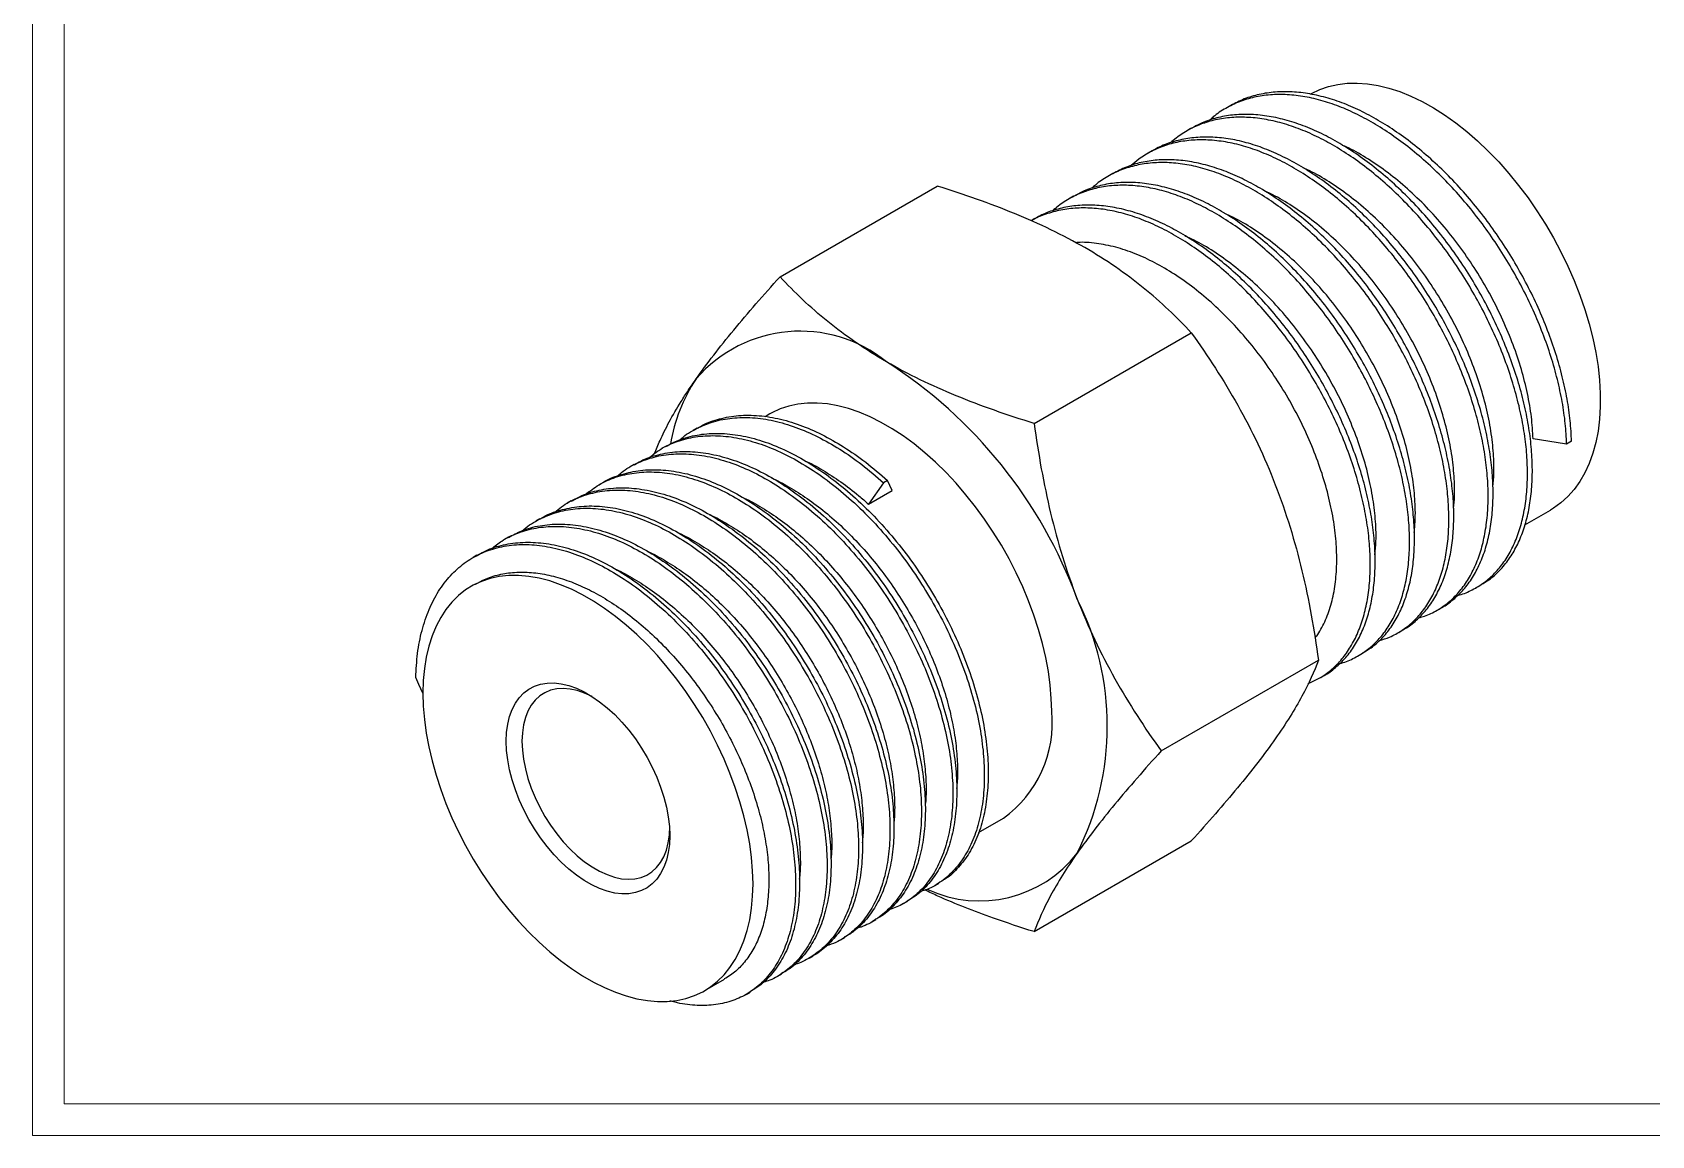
# Model space of a CAD drawing. Header units: millimetres. Extents: x 1412.3 to 1470.6, y 568.4 to 609.1.
# Drawn here: x 1412.3 to 1441.43, y 568.37 to 588.22 of the extents above; entities that cross this region are included whole.
import ezdxf

# ---------------------------------------------------------------- set-up
doc = ezdxf.new("R2010")
doc.units = ezdxf.units.MM
doc.linetypes.add('SLD-Solid', pattern=[0])

msp = doc.modelspace()

# ---------------------------------------------------------------- linework, layer by layer
at = {"linetype": 'Continuous', "lineweight": 25}
for p, q in [((1433.859, 586.905), (1433.771, 586.854)), ((1433.152, 586.497), (1433.064, 586.446)), ((1432.445, 586.089), (1432.357, 586.038)), ((1431.738, 585.68), (1431.649, 585.629)), ((1425.75, 583.823), (1428.578, 585.455)), ((1431.031, 585.272), (1430.942, 585.221)), ((1430.323, 584.864), (1430.267, 584.831)), ((1430.322, 581.183), (1433.15, 582.816)), ((1425.568, 581.355), (1425.48, 581.304)), ((1424.256, 581.098), (1424.185, 581.057)), ((1423.69, 580.771), (1423.619, 580.73)), ((1439.992, 580.864), (1439.904, 580.813)), ((1423.125, 580.444), (1423.054, 580.404)), ((1422.559, 580.118), (1422.488, 580.077)), ((1427.613, 580.115), (1427.341, 579.731)), ((1427.683, 580.156), (1427.613, 580.115)), ((1427.765, 579.976), (1427.683, 580.156)), ((1427.341, 579.731), (1427.765, 579.976)), ((1421.993, 579.791), (1421.922, 579.75)), ((1439.151, 579.359), (1439.614, 579.626)), ((1421.427, 579.465), (1421.357, 579.424)), ((1420.862, 579.138), (1420.791, 579.097)), ((1420.296, 578.812), (1420.225, 578.771)), ((1420.265, 578.294), (1420.194, 578.253)), ((1438.278, 578.23), (1438.367, 578.281)), ((1437.571, 577.822), (1437.659, 577.873)), ((1436.864, 577.413), (1436.952, 577.464)), ((1432.608, 575.291), (1435.437, 576.923)), ((1436.157, 577.005), (1436.245, 577.056)), ((1435.45, 576.597), (1435.538, 576.648)), ((1429.323, 573.824), (1429.768, 574.08)), ((1430.322, 572.038), (1433.15, 573.671)), ((1428.535, 572.869), (1428.605, 572.909)), ((1427.969, 572.542), (1428.04, 572.583)), ((1427.404, 572.216), (1427.474, 572.256)), ((1426.838, 571.889), (1426.909, 571.93)), ((1426.272, 571.562), (1426.343, 571.603)), ((1424.394, 570.978), (1424.748, 571.182)), ((1425.706, 571.236), (1425.777, 571.277)), ((1425.141, 570.909), (1425.211, 570.95))]:
    msp.add_line(p, q, dxfattribs=at)
at = {"linetype": 'SLD-Solid', "lineweight": 15}
for points in [[(1412.297, 609.066), (1470.56, 609.066), (1470.56, 568.368), (1412.297, 568.368)], [(1412.868, 608.495), (1469.989, 608.495), (1469.989, 568.939), (1412.868, 568.939)]]:
    msp.add_lwpolyline(points, close=True, dxfattribs=at)
at = {"linetype": 'Continuous', "lineweight": 25, "flags": 128}
for points in [[(1435.295, 587.109), (1435.312, 587.119), (1435.461, 587.191), (1435.618, 587.246), (1435.784, 587.285), (1435.956, 587.306), (1436.136, 587.31), (1436.321, 587.297), (1436.511, 587.267), (1436.705, 587.22), (1436.902, 587.156), (1437.102, 587.075), (1437.303, 586.978), (1437.505, 586.865), (1437.707, 586.737), (1437.907, 586.594), (1438.106, 586.438), (1438.302, 586.267), (1438.494, 586.084), (1438.682, 585.889), (1438.864, 585.683), (1439.04, 585.467), (1439.209, 585.242), (1439.37, 585.009), (1439.523, 584.768), (1439.667, 584.522), (1439.802, 584.27), (1439.926, 584.014), (1440.039, 583.756), (1440.141, 583.495), (1440.231, 583.235), (1440.309, 582.974), (1440.375, 582.716), (1440.428, 582.46), (1440.468, 582.209), (1440.494, 581.962), (1440.508, 581.722), (1440.508, 581.488), (1440.494, 581.263), (1440.468, 581.047), (1440.428, 580.842), (1440.375, 580.647), (1440.309, 580.464), (1440.231, 580.294), (1440.141, 580.138), (1440.039, 579.995), (1439.926, 579.867), (1439.802, 579.755), (1439.667, 579.658), (1439.614, 579.626)], [(1430.638, 576.003), (1430.631, 576.236), (1430.612, 576.476), (1430.579, 576.721), (1430.533, 576.97), (1430.474, 577.223), (1430.402, 577.478), (1430.319, 577.734), (1430.223, 577.99), (1430.117, 578.245), (1429.999, 578.498), (1429.871, 578.747), (1429.733, 578.991), (1429.586, 579.23), (1429.43, 579.462), (1429.266, 579.686), (1429.095, 579.901), (1428.918, 580.107), (1428.736, 580.302), (1428.548, 580.485), (1428.357, 580.656), (1428.162, 580.814), (1427.965, 580.958), (1427.767, 581.088), (1427.569, 581.203), (1427.371, 581.302), (1427.174, 581.385), (1426.98, 581.451), (1426.788, 581.501), (1426.601, 581.534), (1426.418, 581.55), (1426.241, 581.549), (1426.07, 581.531), (1425.907, 581.496), (1425.751, 581.444), (1425.604, 581.375), (1425.568, 581.355)], [(1439.904, 580.813), (1439.566, 580.865), (1439.3, 580.906)], [(1419.324, 576.33), (1419.331, 576.097), (1419.351, 575.858), (1419.384, 575.612), (1419.43, 575.363), (1419.489, 575.11), (1419.56, 574.855), (1419.644, 574.599), (1419.739, 574.343), (1419.846, 574.088), (1419.963, 573.836), (1420.092, 573.587), (1420.23, 573.342), (1420.377, 573.103), (1420.533, 572.872), (1420.696, 572.647), (1420.867, 572.432), (1421.044, 572.226), (1421.227, 572.031), (1421.414, 571.848), (1421.606, 571.677), (1421.8, 571.519), (1421.997, 571.375), (1422.195, 571.245), (1422.393, 571.131), (1422.591, 571.032), (1422.788, 570.949), (1422.983, 570.882), (1423.174, 570.832), (1423.362, 570.799), (1423.544, 570.783), (1423.721, 570.784), (1423.892, 570.802), (1424.056, 570.838), (1424.212, 570.89), (1424.359, 570.958), (1424.497, 571.044), (1424.625, 571.145), (1424.743, 571.261), (1424.849, 571.393), (1424.945, 571.539), (1425.028, 571.698), (1425.1, 571.871), (1425.158, 572.056), (1425.205, 572.252), (1425.238, 572.459), (1425.257, 572.676), (1425.264, 572.901), (1425.257, 573.134), (1425.238, 573.373), (1425.205, 573.618), (1425.158, 573.868), (1425.1, 574.121), (1425.028, 574.376), (1424.945, 574.632), (1424.849, 574.888), (1424.743, 575.143), (1424.625, 575.395), (1424.497, 575.644), (1424.359, 575.889), (1424.212, 576.128), (1424.056, 576.359), (1423.892, 576.584), (1423.721, 576.799), (1423.544, 577.005), (1423.362, 577.2), (1423.174, 577.383), (1422.983, 577.554), (1422.788, 577.712), (1422.591, 577.856), (1422.393, 577.986), (1422.195, 578.1), (1421.997, 578.199), (1421.8, 578.282), (1421.606, 578.349), (1421.414, 578.399), (1421.227, 578.432), (1421.044, 578.448), (1420.867, 578.447), (1420.696, 578.429), (1420.533, 578.393), (1420.377, 578.341), (1420.23, 578.273), (1420.092, 578.187), (1419.963, 578.086), (1419.846, 577.97), (1419.739, 577.838), (1419.644, 577.692), (1419.56, 577.533), (1419.489, 577.36), (1419.43, 577.175), (1419.384, 576.979), (1419.351, 576.772), (1419.331, 576.555), (1419.324, 576.33)], [(1419.324, 576.33), (1419.252, 576.486), (1419.195, 576.609)], [(1423.765, 573.766), (1423.758, 573.609), (1423.738, 573.46), (1423.705, 573.322), (1423.66, 573.196), (1423.601, 573.083), (1423.531, 572.983), (1423.45, 572.898), (1423.359, 572.829), (1423.257, 572.776), (1423.147, 572.74), (1423.03, 572.72), (1422.905, 572.718), (1422.775, 572.733), (1422.641, 572.765), (1422.503, 572.814), (1422.364, 572.879), (1422.224, 572.959), (1422.085, 573.055), (1421.947, 573.165), (1421.813, 573.288), (1421.683, 573.423), (1421.559, 573.569), (1421.441, 573.725), (1421.331, 573.888), (1421.23, 574.058), (1421.138, 574.233), (1421.057, 574.412), (1420.987, 574.592), (1420.929, 574.773), (1420.883, 574.952), (1420.85, 575.128), (1420.83, 575.299), (1420.823, 575.465), (1420.83, 575.622), (1420.85, 575.771), (1420.883, 575.909), (1420.929, 576.035), (1420.987, 576.148), (1421.057, 576.248), (1421.138, 576.333), (1421.23, 576.402), (1421.331, 576.455), (1421.441, 576.491), (1421.559, 576.511), (1421.683, 576.513), (1421.813, 576.498), (1421.947, 576.466), (1422.085, 576.417), (1422.224, 576.352), (1422.364, 576.272), (1422.503, 576.176), (1422.641, 576.066), (1422.775, 575.943), (1422.905, 575.808), (1423.03, 575.662), (1423.147, 575.506), (1423.257, 575.343), (1423.359, 575.173), (1423.45, 574.998), (1423.531, 574.819), (1423.601, 574.639), (1423.66, 574.458), (1423.705, 574.279), (1423.738, 574.103), (1423.758, 573.932), (1423.765, 573.766)], [(1422.367, 576.27), (1422.234, 576.331), (1422.102, 576.376), (1421.974, 576.403), (1421.85, 576.413), (1421.732, 576.406), (1421.622, 576.381), (1421.52, 576.338), (1421.427, 576.279), (1421.345, 576.204), (1421.273, 576.113), (1421.214, 576.008), (1421.167, 575.889), (1421.133, 575.758), (1421.113, 575.616), (1421.106, 575.465), (1421.113, 575.305), (1421.133, 575.14), (1421.167, 574.97), (1421.214, 574.797), (1421.273, 574.623), (1421.345, 574.45), (1421.427, 574.28), (1421.52, 574.113), (1421.622, 573.953), (1421.732, 573.8), (1421.85, 573.657), (1421.974, 573.524), (1422.102, 573.403), (1422.234, 573.296), (1422.368, 573.203), (1422.503, 573.125), (1422.637, 573.064), (1422.769, 573.019), (1422.897, 572.991), (1423.021, 572.981), (1423.139, 572.988), (1423.249, 573.013), (1423.351, 573.056), (1423.444, 573.115), (1423.527, 573.19), (1423.598, 573.281), (1423.657, 573.387), (1423.704, 573.505), (1423.738, 573.636), (1423.758, 573.778), (1423.763, 573.851)]]:
    msp.add_lwpolyline(points, dxfattribs=at)
at = {"linetype": 'Continuous', "lineweight": 25}
for centre, radius, start, end in [((1426.111, 580.375), 2.469, 50.8996, 139.3194), ((1423.044, 575.062), 8.581, 20.1963, 57.3928), ((1426.684, 580.343), 2.945, 146.1413, 170.8166), ((1426.525, 575.738), 5.113, 333.4364, 26.5636), ((1428.543, 575.793), 2.105, 305.574, 5.7382), ((1429.344, 574.808), 2.217, 245.0892, 322.2753)]:
    msp.add_arc(centre, radius, start, end, dxfattribs=at)
for points, knots in [([(1439.904, 580.813), (1439.898, 580.935), (1439.885, 581.181), (1439.828, 581.571), (1439.742, 581.974), (1439.625, 582.387), (1439.479, 582.804), (1439.306, 583.219), (1439.108, 583.626), (1438.89, 584.022), (1438.65, 584.406), (1438.389, 584.778), (1438.107, 585.135), (1437.807, 585.473), (1437.493, 585.786), (1437.169, 586.071), (1436.84, 586.324), (1436.509, 586.543), (1436.179, 586.728), (1435.849, 586.878), (1435.519, 586.992), (1435.193, 587.069), (1434.876, 587.106), (1434.57, 587.103), (1434.282, 587.06), (1434.013, 586.978), (1433.768, 586.858), (1433.59, 586.745), (1433.503, 586.66), (1433.481, 586.64)], [0, 0, 0, 0, 0.037372, 0.075275, 0.11355, 0.152028, 0.190536, 0.228897, 0.266942, 0.304508, 0.341745, 0.379488, 0.417657, 0.456087, 0.494604, 0.533034, 0.571203, 0.608946, 0.646183, 0.683749, 0.721794, 0.760156, 0.798664, 0.837142, 0.875417, 0.913319, 0.95069, 0.988063, 1, 1, 1, 1]), ([(1439.992, 580.864), (1439.986, 580.986), (1439.974, 581.232), (1439.916, 581.622), (1439.83, 582.025), (1439.713, 582.438), (1439.567, 582.855), (1439.394, 583.27), (1439.197, 583.677), (1438.978, 584.073), (1438.738, 584.457), (1438.477, 584.829), (1438.195, 585.186), (1437.895, 585.524), (1437.581, 585.837), (1437.257, 586.122), (1436.928, 586.375), (1436.598, 586.594), (1436.268, 586.779), (1435.938, 586.929), (1435.608, 587.044), (1435.282, 587.12), (1434.964, 587.157), (1434.659, 587.154), (1434.371, 587.11), (1434.101, 587.031), (1433.939, 586.947), (1433.859, 586.905)], [0, 0, 0, 0, 0.0393132, 0.0791852, 0.1194486, 0.159926, 0.2004341, 0.2407889, 0.2808103, 0.3203274, 0.3594989, 0.3992027, 0.439355, 0.4797813, 0.5202997, 0.5607259, 0.6008779, 0.6405812, 0.6797525, 0.7192701, 0.7592919, 0.7996469, 0.8401551, 0.8806324, 0.9208955, 0.960767, 1, 1, 1, 1]), ([(1437.94, 578.089), (1437.951, 578.092), (1438.046, 578.112), (1438.208, 578.187), (1438.422, 578.315), (1438.613, 578.483), (1438.781, 578.687), (1438.923, 578.926), (1439.038, 579.197), (1439.123, 579.497), (1439.177, 579.82), (1439.202, 580.164), (1439.197, 580.525), (1439.162, 580.902), (1439.096, 581.297), (1438.999, 581.704), (1438.872, 582.119), (1438.717, 582.536), (1438.535, 582.949), (1438.33, 583.352), (1438.104, 583.744), (1437.858, 584.124), (1437.589, 584.491), (1437.301, 584.843), (1436.995, 585.173), (1436.678, 585.477), (1436.351, 585.752), (1436.022, 585.994), (1435.691, 586.201), (1435.362, 586.374), (1435.031, 586.512), (1434.702, 586.614), (1434.378, 586.678), (1434.064, 586.701), (1433.764, 586.685), (1433.482, 586.628), (1433.222, 586.534), (1432.983, 586.406), (1432.843, 586.292), (1432.773, 586.236)], [0, 0, 0, 0, 0.003634, 0.031023, 0.058174, 0.085694, 0.113524, 0.141544, 0.169628, 0.197648, 0.225477, 0.252995, 0.280145, 0.307536, 0.335276, 0.363247, 0.391323, 0.419379, 0.447285, 0.47492, 0.502167, 0.529417, 0.557053, 0.584961, 0.613016, 0.641093, 0.669063, 0.696801, 0.72419, 0.751341, 0.778861, 0.806691, 0.834712, 0.862795, 0.890815, 0.918644, 0.946162, 0.973312, 1, 1, 1, 1]), ([(1438.364, 578.285), (1438.412, 578.312), (1438.533, 578.382), (1438.701, 578.535), (1438.87, 578.737), (1439.012, 578.977), (1439.126, 579.248), (1439.211, 579.548), (1439.266, 579.871), (1439.29, 580.215), (1439.285, 580.576), (1439.25, 580.953), (1439.184, 581.348), (1439.087, 581.755), (1438.961, 582.17), (1438.805, 582.587), (1438.623, 583), (1438.419, 583.403), (1438.193, 583.795), (1437.946, 584.175), (1437.678, 584.542), (1437.389, 584.894), (1437.084, 585.224), (1436.766, 585.528), (1436.44, 585.803), (1436.11, 586.045), (1435.78, 586.252), (1435.45, 586.425), (1435.12, 586.563), (1434.791, 586.665), (1434.467, 586.729), (1434.153, 586.752), (1433.853, 586.736), (1433.571, 586.678), (1433.337, 586.598), (1433.206, 586.523), (1433.154, 586.493)], [0, 0, 0, 0, 0.01967, 0.049448, 0.079562, 0.109882, 0.14027, 0.170589, 0.200702, 0.230479, 0.259857, 0.289495, 0.319512, 0.349778, 0.380159, 0.410516, 0.440712, 0.470615, 0.500098, 0.529584, 0.559489, 0.589686, 0.620044, 0.650425, 0.68069, 0.710705, 0.740341, 0.76972, 0.799498, 0.829613, 0.859932, 0.890321, 0.92064, 0.950752, 0.980528, 1, 1, 1, 1]), ([(1437.243, 577.687), (1437.278, 577.696), (1437.395, 577.726), (1437.575, 577.818), (1437.781, 577.959), (1437.965, 578.139), (1438.125, 578.355), (1438.258, 578.605), (1438.363, 578.886), (1438.437, 579.195), (1438.482, 579.525), (1438.496, 579.875), (1438.481, 580.241), (1438.436, 580.625), (1438.36, 581.024), (1438.253, 581.435), (1438.116, 581.851), (1437.951, 582.267), (1437.762, 582.677), (1437.55, 583.077), (1437.317, 583.465), (1437.063, 583.841), (1436.787, 584.203), (1436.493, 584.548), (1436.183, 584.87), (1435.862, 585.165), (1435.534, 585.429), (1435.204, 585.659), (1434.874, 585.855), (1434.544, 586.016), (1434.213, 586.143), (1433.886, 586.232), (1433.565, 586.282), (1433.255, 586.292), (1432.96, 586.262), (1432.685, 586.193), (1432.432, 586.085), (1432.225, 585.964), (1432.112, 585.863), (1432.068, 585.824)], [0, 0, 0, 0, 0.011615, 0.038895, 0.066178, 0.093849, 0.12179, 0.14988, 0.177991, 0.205994, 0.233766, 0.261187, 0.288371, 0.315925, 0.343789, 0.371844, 0.399962, 0.428015, 0.455877, 0.483428, 0.51061, 0.538035, 0.56581, 0.593815, 0.621926, 0.650014, 0.677954, 0.705622, 0.732901, 0.760184, 0.787855, 0.815797, 0.843887, 0.871997, 0.900001, 0.927772, 0.955193, 0.982377, 1, 1, 1, 1]), ([(1437.66, 577.873), (1437.66, 577.873), (1437.735, 577.908), (1437.868, 578.013), (1438.054, 578.189), (1438.213, 578.406), (1438.346, 578.656), (1438.451, 578.937), (1438.526, 579.246), (1438.57, 579.576), (1438.585, 579.926), (1438.57, 580.292), (1438.524, 580.676), (1438.448, 581.075), (1438.341, 581.486), (1438.204, 581.902), (1438.04, 582.318), (1437.85, 582.728), (1437.638, 583.128), (1437.405, 583.516), (1437.151, 583.892), (1436.876, 584.254), (1436.581, 584.599), (1436.271, 584.921), (1435.95, 585.216), (1435.622, 585.48), (1435.292, 585.71), (1434.962, 585.906), (1434.632, 586.067), (1434.302, 586.194), (1433.974, 586.283), (1433.653, 586.333), (1433.343, 586.343), (1433.049, 586.313), (1432.774, 586.242), (1432.574, 586.165), (1432.472, 586.1), (1432.447, 586.085)], [0, 0, 0, 0, 0.000126, 0.029613, 0.059519, 0.089717, 0.120075, 0.150456, 0.180721, 0.210736, 0.240371, 0.269751, 0.29953, 0.329645, 0.359966, 0.390354, 0.420673, 0.450786, 0.480561, 0.509939, 0.539579, 0.569597, 0.599864, 0.630245, 0.660602, 0.690799, 0.7207, 0.750183, 0.77967, 0.809576, 0.839774, 0.870133, 0.900514, 0.930779, 0.960793, 0.990428, 1, 1, 1, 1]), ([(1436.95, 577.468), (1436.975, 577.481), (1437.074, 577.533), (1437.226, 577.66), (1437.403, 577.85), (1437.554, 578.078), (1437.678, 578.339), (1437.772, 578.63), (1437.837, 578.946), (1437.871, 579.283), (1437.876, 579.639), (1437.851, 580.011), (1437.795, 580.4), (1437.708, 580.804), (1437.591, 581.217), (1437.445, 581.633), (1437.272, 582.048), (1437.074, 582.456), (1436.855, 582.851), (1436.615, 583.235), (1436.354, 583.607), (1436.072, 583.964), (1435.772, 584.301), (1435.457, 584.615), (1435.133, 584.9), (1434.804, 585.152), (1434.474, 585.371), (1434.144, 585.555), (1433.814, 585.705), (1433.484, 585.82), (1433.158, 585.896), (1432.84, 585.933), (1432.535, 585.929), (1432.247, 585.885), (1431.979, 585.806), (1431.817, 585.722), (1431.738, 585.68)], [0, 0, 0, 0, 0.009981, 0.039621, 0.069638, 0.099904, 0.130284, 0.16064, 0.190835, 0.220735, 0.250215, 0.279703, 0.309608, 0.339806, 0.370163, 0.400543, 0.430806, 0.460819, 0.490452, 0.519831, 0.54961, 0.579725, 0.610045, 0.640432, 0.670749, 0.70086, 0.730634, 0.76001, 0.78965, 0.819667, 0.849934, 0.880314, 0.91067, 0.940864, 0.970764, 1, 1, 1, 1]), ([(1439.3, 580.906), (1439.292, 581.037), (1439.277, 581.3), (1439.204, 581.72), (1439.095, 582.155), (1438.947, 582.598), (1438.763, 583.04), (1438.549, 583.473), (1438.307, 583.891), (1438.038, 584.294), (1437.743, 584.679), (1437.423, 585.041), (1437.085, 585.371), (1436.737, 585.665), (1436.383, 585.914), (1436.094, 586.09), (1435.925, 586.165), (1435.872, 586.188)], [0, 0, 0, 0, 0.06817, 0.137432, 0.207362, 0.277508, 0.347413, 0.416625, 0.484726, 0.552968, 0.622279, 0.692233, 0.762378, 0.832255, 0.901416, 0.969457, 1, 1, 1, 1]), ([(1436.53, 577.275), (1436.594, 577.295), (1436.737, 577.339), (1436.94, 577.453), (1437.138, 577.607), (1437.314, 577.799), (1437.465, 578.027), (1437.589, 578.288), (1437.684, 578.579), (1437.749, 578.895), (1437.783, 579.232), (1437.787, 579.588), (1437.762, 579.96), (1437.707, 580.349), (1437.62, 580.753), (1437.503, 581.166), (1437.357, 581.582), (1437.183, 581.997), (1436.986, 582.405), (1436.767, 582.8), (1436.527, 583.184), (1436.266, 583.556), (1435.983, 583.913), (1435.683, 584.25), (1435.369, 584.564), (1435.045, 584.849), (1434.716, 585.101), (1434.386, 585.32), (1434.056, 585.504), (1433.726, 585.654), (1433.396, 585.769), (1433.07, 585.845), (1432.752, 585.882), (1432.447, 585.878), (1432.159, 585.834), (1431.89, 585.753), (1431.645, 585.633), (1431.468, 585.52), (1431.381, 585.435), (1431.36, 585.415)], [0, 0, 0, 0, 0.021509, 0.048669, 0.076073, 0.103825, 0.131808, 0.159896, 0.187962, 0.215878, 0.243523, 0.270779, 0.298041, 0.32569, 0.35361, 0.381677, 0.409764, 0.437744, 0.465493, 0.49289, 0.520052, 0.547585, 0.575428, 0.60346, 0.631555, 0.659585, 0.687424, 0.714951, 0.742111, 0.769515, 0.797267, 0.82525, 0.853338, 0.881404, 0.90932, 0.936964, 0.96422, 0.991483, 1, 1, 1, 1]), ([(1438.575, 580.042), (1438.583, 580.123), (1438.597, 580.269), (1438.594, 580.554), (1438.568, 580.893), (1438.498, 581.312), (1438.388, 581.747), (1438.24, 582.19), (1438.056, 582.632), (1437.842, 583.064), (1437.6, 583.483), (1437.331, 583.886), (1437.036, 584.271), (1436.716, 584.633), (1436.378, 584.963), (1436.029, 585.257), (1435.676, 585.506), (1435.386, 585.682), (1435.215, 585.758), (1435.161, 585.782)], [0, 0, 0, 0, 0.043056, 0.077702, 0.140528, 0.204361, 0.268809, 0.333457, 0.397881, 0.461668, 0.524431, 0.587322, 0.6512, 0.71567, 0.780317, 0.844716, 0.908455, 0.971163, 1, 1, 1, 1]), ([(1431.232, 584.348), (1430.845, 584.571), (1430.417, 584.777), (1429.525, 585.144), (1429.058, 585.306), (1428.578, 585.455)], [0, 0, 0, 0, 0.5, 0.5, 1, 1, 1, 1]), ([(1435.819, 576.865), (1435.831, 576.867), (1435.926, 576.888), (1436.088, 576.963), (1436.302, 577.091), (1436.493, 577.26), (1436.661, 577.464), (1436.803, 577.703), (1436.917, 577.974), (1437.002, 578.274), (1437.056, 578.598), (1437.08, 578.941), (1437.075, 579.303), (1437.04, 579.68), (1436.974, 580.075), (1436.877, 580.482), (1436.75, 580.897), (1436.594, 581.314), (1436.412, 581.727), (1436.207, 582.13), (1435.981, 582.522), (1435.734, 582.902), (1435.466, 583.269), (1435.177, 583.62), (1434.872, 583.95), (1434.554, 584.255), (1434.228, 584.529), (1433.898, 584.77), (1433.568, 584.977), (1433.238, 585.15), (1432.908, 585.289), (1432.579, 585.39), (1432.255, 585.454), (1431.941, 585.477), (1431.641, 585.46), (1431.359, 585.403), (1431.099, 585.308), (1430.861, 585.181), (1430.721, 585.068), (1430.653, 585.012)], [0, 0, 0, 0, 0.003802, 0.031191, 0.058346, 0.085871, 0.113707, 0.141731, 0.169818, 0.19784, 0.225671, 0.253189, 0.280341, 0.307738, 0.335483, 0.363459, 0.391539, 0.419597, 0.447505, 0.475141, 0.502388, 0.529644, 0.557286, 0.585198, 0.613258, 0.641337, 0.669309, 0.697049, 0.724438, 0.751592, 0.779118, 0.806954, 0.834978, 0.863065, 0.891087, 0.918918, 0.946436, 0.973588, 1, 1, 1, 1]), ([(1436.243, 577.06), (1436.291, 577.088), (1436.412, 577.158), (1436.581, 577.311), (1436.749, 577.514), (1436.891, 577.754), (1437.006, 578.025), (1437.09, 578.325), (1437.145, 578.649), (1437.169, 578.992), (1437.164, 579.354), (1437.128, 579.731), (1437.062, 580.126), (1436.965, 580.533), (1436.838, 580.948), (1436.683, 581.365), (1436.501, 581.778), (1436.296, 582.182), (1436.07, 582.573), (1435.823, 582.953), (1435.554, 583.32), (1435.266, 583.671), (1434.96, 584.001), (1434.642, 584.306), (1434.316, 584.58), (1433.986, 584.822), (1433.656, 585.029), (1433.326, 585.201), (1432.996, 585.34), (1432.667, 585.441), (1432.343, 585.505), (1432.029, 585.528), (1431.729, 585.511), (1431.448, 585.453), (1431.214, 585.373), (1431.084, 585.298), (1431.033, 585.268)], [0, 0, 0, 0, 0.019906, 0.049685, 0.0798, 0.110118, 0.140504, 0.17082, 0.20093, 0.230701, 0.260076, 0.289716, 0.319732, 0.349998, 0.380377, 0.410732, 0.440925, 0.470823, 0.500301, 0.529788, 0.559693, 0.58989, 0.620247, 0.650625, 0.680887, 0.710897, 0.740529, 0.769906, 0.799686, 0.8298, 0.860119, 0.890505, 0.920821, 0.95093, 0.980701, 1, 1, 1, 1]), ([(1437.87, 579.657), (1437.877, 579.731), (1437.89, 579.869), (1437.887, 580.146), (1437.861, 580.484), (1437.791, 580.904), (1437.681, 581.339), (1437.533, 581.782), (1437.349, 582.224), (1437.135, 582.656), (1436.893, 583.075), (1436.624, 583.478), (1436.328, 583.863), (1436.009, 584.224), (1435.671, 584.555), (1435.322, 584.849), (1434.969, 585.097), (1434.687, 585.269), (1434.525, 585.342), (1434.479, 585.362)], [0, 0, 0, 0, 0.03927, 0.074217, 0.137587, 0.201972, 0.266978, 0.332186, 0.397168, 0.461507, 0.524813, 0.58825, 0.65268, 0.717709, 0.782915, 0.847872, 0.912163, 0.975414, 1, 1, 1, 1]), ([(1435.255, 576.505), (1435.322, 576.534), (1435.465, 576.596), (1435.661, 576.736), (1435.845, 576.915), (1436.004, 577.132), (1436.137, 577.382), (1436.242, 577.664), (1436.316, 577.972), (1436.361, 578.303), (1436.375, 578.653), (1436.36, 579.019), (1436.314, 579.403), (1436.238, 579.802), (1436.13, 580.213), (1435.994, 580.629), (1435.829, 581.045), (1435.639, 581.455), (1435.427, 581.855), (1435.194, 582.243), (1434.94, 582.619), (1434.664, 582.981), (1434.369, 583.325), (1434.059, 583.647), (1433.738, 583.942), (1433.41, 584.206), (1433.08, 584.436), (1432.75, 584.631), (1432.42, 584.792), (1432.09, 584.919), (1431.762, 585.008), (1431.441, 585.058), (1431.131, 585.067), (1430.837, 585.037), (1430.563, 584.965), (1430.375, 584.895), (1430.284, 584.838), (1430.271, 584.83)], [0, 0, 0, 0, 0.025335, 0.05421, 0.083494, 0.113065, 0.14279, 0.172537, 0.20217, 0.231557, 0.260571, 0.289339, 0.3185, 0.34799, 0.377678, 0.407433, 0.437119, 0.466602, 0.495754, 0.524518, 0.553543, 0.582937, 0.612574, 0.642322, 0.672046, 0.701611, 0.730886, 0.759751, 0.788627, 0.817911, 0.847481, 0.877207, 0.906954, 0.936587, 0.965973, 0.994988, 1, 1, 1, 1]), ([(1435.538, 576.648), (1435.539, 576.648), (1435.615, 576.684), (1435.748, 576.79), (1435.934, 576.966), (1436.093, 577.183), (1436.226, 577.433), (1436.33, 577.715), (1436.405, 578.023), (1436.449, 578.354), (1436.463, 578.704), (1436.448, 579.07), (1436.402, 579.454), (1436.326, 579.853), (1436.219, 580.264), (1436.082, 580.68), (1435.917, 581.096), (1435.727, 581.506), (1435.515, 581.906), (1435.282, 582.294), (1435.028, 582.67), (1434.752, 583.032), (1434.458, 583.377), (1434.148, 583.698), (1433.827, 583.993), (1433.499, 584.257), (1433.168, 584.487), (1432.838, 584.682), (1432.508, 584.844), (1432.178, 584.97), (1431.85, 585.059), (1431.529, 585.109), (1431.22, 585.118), (1430.925, 585.088), (1430.651, 585.017), (1430.451, 584.94), (1430.35, 584.875), (1430.326, 584.86)], [0, 0, 0, 0, 0.000367, 0.029856, 0.059761, 0.089959, 0.120316, 0.150694, 0.180956, 0.210966, 0.240597, 0.269975, 0.299755, 0.32987, 0.360189, 0.390576, 0.420892, 0.451, 0.480771, 0.510146, 0.539787, 0.569804, 0.60007, 0.63045, 0.660804, 0.690997, 0.720894, 0.750371, 0.77986, 0.809766, 0.839964, 0.870321, 0.900699, 0.930961, 0.960971, 0.990601, 1, 1, 1, 1]), ([(1437.161, 579.223), (1437.169, 579.305), (1437.183, 579.452), (1437.18, 579.737), (1437.154, 580.076), (1437.083, 580.496), (1436.974, 580.931), (1436.825, 581.374), (1436.642, 581.815), (1436.428, 582.248), (1436.186, 582.667), (1435.917, 583.07), (1435.621, 583.455), (1435.302, 583.816), (1434.964, 584.147), (1434.615, 584.44), (1434.262, 584.689), (1433.973, 584.865), (1433.803, 584.94), (1433.751, 584.964)], [0, 0, 0, 0, 0.0434888, 0.0781429, 0.140982, 0.2048283, 0.2692898, 0.3339511, 0.3983891, 0.4621892, 0.5249654, 0.5878705, 0.6517616, 0.7162454, 0.7809054, 0.8453186, 0.9090713, 0.9717922, 1, 1, 1, 1]), ([(1436.454, 578.818), (1436.462, 578.899), (1436.476, 579.045), (1436.473, 579.329), (1436.447, 579.668), (1436.376, 580.087), (1436.266, 580.522), (1436.118, 580.965), (1435.935, 581.407), (1435.721, 581.84), (1435.479, 582.258), (1435.21, 582.661), (1434.914, 583.046), (1434.595, 583.408), (1434.257, 583.738), (1433.908, 584.032), (1433.555, 584.281), (1433.264, 584.457), (1433.094, 584.533), (1433.04, 584.557)], [0, 0, 0, 0, 0.043003, 0.077653, 0.140485, 0.204323, 0.268777, 0.333431, 0.397861, 0.461654, 0.524423, 0.587321, 0.651204, 0.71568, 0.780333, 0.844738, 0.908484, 0.971197, 1, 1, 1, 1]), ([(1435.374, 577.323), (1435.391, 577.344), (1435.468, 577.437), (1435.571, 577.647), (1435.678, 577.948), (1435.744, 578.286), (1435.768, 578.596), (1435.766, 578.921), (1435.74, 579.26), (1435.669, 579.679), (1435.559, 580.114), (1435.411, 580.557), (1435.228, 580.999), (1435.014, 581.431), (1434.772, 581.85), (1434.503, 582.253), (1434.207, 582.638), (1433.888, 583), (1433.55, 583.33), (1433.201, 583.624), (1432.848, 583.874), (1432.494, 584.082), (1432.14, 584.245), (1431.786, 584.364), (1431.441, 584.428), (1431.201, 584.451), (1431.084, 584.437), (1431.072, 584.436)], [0, 0, 0, 0, 0.012645, 0.056669, 0.100717, 0.144501, 0.187744, 0.211364, 0.254195, 0.297713, 0.34165, 0.385723, 0.429644, 0.47313, 0.515918, 0.558794, 0.602342, 0.646295, 0.690367, 0.734271, 0.777725, 0.820475, 0.863395, 0.906973, 0.95094, 0.99501, 1, 1, 1, 1]), ([(1433.15, 582.816), (1432.891, 583.094), (1432.604, 583.368), (1431.968, 583.883), (1431.619, 584.125), (1431.232, 584.348)], [0, 0, 0, 0, 0.5, 0.5, 1, 1, 1, 1]), ([(1424.239, 581.984), (1424.336, 582.122), (1424.442, 582.266), (1424.669, 582.56), (1424.79, 582.711), (1425.171, 583.172), (1425.452, 583.493), (1425.75, 583.823)], [0, 0, 0, 0, 0.25, 0.25, 0.5, 0.5, 1, 1, 1, 1]), ([(1427.668, 582.29), (1427.281, 582.514), (1426.925, 582.761), (1426.29, 583.276), (1426.008, 583.546), (1425.75, 583.823)], [0, 0, 0, 0, 0.5, 0.5, 1, 1, 1, 1]), ([(1433.15, 582.816), (1433.449, 582.399), (1433.73, 581.967), (1434.239, 581.06), (1434.466, 580.585), (1434.661, 580.082)], [0, 0, 0, 0, 0.5, 0.5, 1, 1, 1, 1]), ([(1430.322, 581.183), (1429.839, 581.333), (1429.365, 581.499), (1428.473, 581.866), (1428.055, 582.067), (1427.668, 582.29)], [0, 0, 0, 0, 0.5, 0.5, 1, 1, 1, 1]), ([(1423.493, 580.641), (1423.524, 580.719), (1423.594, 580.897), (1423.75, 581.209), (1423.927, 581.514), (1424.096, 581.777), (1424.191, 581.915), (1424.239, 581.984)], [0, 0, 0, 0, 0.201072, 0.464145, 0.731113, 0.865557, 1, 1, 1, 1]), ([(1423.952, 580.891), (1423.959, 580.898), (1424.045, 580.983), (1424.243, 581.096), (1424.548, 581.225), (1424.887, 581.29), (1425.252, 581.296), (1425.636, 581.24), (1426.031, 581.124), (1426.428, 580.952), (1426.826, 580.727), (1427.224, 580.452), (1427.482, 580.228), (1427.613, 580.115)], [0, 0, 0, 0, 0.008534, 0.106057, 0.204306, 0.304031, 0.404539, 0.505101, 0.604988, 0.703497, 0.800897, 0.899855, 1, 1, 1, 1]), ([(1424.267, 581.099), (1424.284, 581.11), (1424.39, 581.182), (1424.621, 581.261), (1424.957, 581.332), (1425.323, 581.336), (1425.707, 581.281), (1426.102, 581.165), (1426.499, 580.993), (1426.897, 580.767), (1427.294, 580.493), (1427.553, 580.268), (1427.683, 580.156)], [0, 0, 0, 0, 0.019168, 0.126966, 0.236385, 0.346662, 0.456998, 0.566593, 0.674678, 0.781545, 0.890121, 1, 1, 1, 1]), ([(1423.692, 580.767), (1423.77, 580.809), (1423.945, 580.904), (1424.254, 580.984), (1424.609, 581.016), (1424.987, 580.984), (1425.378, 580.892), (1425.775, 580.742), (1426.173, 580.537), (1426.57, 580.281), (1426.965, 579.972), (1427.351, 579.616), (1427.719, 579.219), (1428.062, 578.79), (1428.373, 578.337), (1428.652, 577.865), (1428.898, 577.376), (1429.107, 576.875), (1429.276, 576.371), (1429.398, 575.875), (1429.474, 575.399), (1429.503, 574.946), (1429.486, 574.52), (1429.424, 574.124), (1429.315, 573.765), (1429.162, 573.45), (1428.965, 573.191), (1428.795, 573.024), (1428.682, 572.962), (1428.659, 572.949)], [0, 0, 0, 0, 0.030706, 0.068984, 0.107672, 0.146494, 0.185168, 0.223415, 0.261028, 0.298951, 0.337436, 0.376216, 0.415009, 0.453534, 0.491521, 0.529104, 0.567297, 0.605942, 0.644762, 0.683475, 0.721804, 0.759493, 0.797308, 0.835726, 0.874479, 0.913288, 0.951872, 0.989956, 1, 1, 1, 1]), ([(1430.322, 581.183), (1430.397, 580.637), (1430.492, 580.098), (1430.745, 579.044), (1430.902, 578.527), (1431.097, 578.024)], [0, 0, 0, 0, 0.5, 0.5, 1, 1, 1, 1]), ([(1423.385, 580.558), (1423.444, 580.607), (1423.589, 580.727), (1423.857, 580.853), (1424.183, 580.945), (1424.538, 580.974), (1424.916, 580.943), (1425.307, 580.851), (1425.704, 580.701), (1426.102, 580.497), (1426.499, 580.24), (1426.895, 579.932), (1427.281, 579.575), (1427.649, 579.178), (1427.991, 578.749), (1428.302, 578.296), (1428.581, 577.824), (1428.827, 577.336), (1429.037, 576.834), (1429.205, 576.33), (1429.328, 575.834), (1429.403, 575.358), (1429.432, 574.905), (1429.416, 574.479), (1429.353, 574.083), (1429.244, 573.724), (1429.091, 573.41), (1428.896, 573.147), (1428.664, 572.942), (1428.457, 572.813), (1428.32, 572.773), (1428.281, 572.761)], [0, 0, 0, 0, 0.024745, 0.059721, 0.095294, 0.131248, 0.167327, 0.203267, 0.238811, 0.273766, 0.309008, 0.344773, 0.380812, 0.416864, 0.452666, 0.487969, 0.522895, 0.558389, 0.594302, 0.630379, 0.666356, 0.701976, 0.737001, 0.772144, 0.807846, 0.843861, 0.879927, 0.915784, 0.951176, 0.986084, 1, 1, 1, 1]), ([(1422.829, 580.24), (1422.851, 580.26), (1422.953, 580.356), (1423.171, 580.474), (1423.483, 580.59), (1423.828, 580.643), (1424.198, 580.636), (1424.585, 580.568), (1424.98, 580.441), (1425.378, 580.258), (1425.776, 580.022), (1426.172, 579.734), (1426.563, 579.396), (1426.939, 579.014), (1427.292, 578.596), (1427.616, 578.153), (1427.908, 577.688), (1428.167, 577.206), (1428.392, 576.708), (1428.577, 576.204), (1428.719, 575.703), (1428.813, 575.218), (1428.861, 574.756), (1428.862, 574.319), (1428.818, 573.911), (1428.727, 573.536), (1428.591, 573.203), (1428.413, 572.918), (1428.195, 572.69), (1427.957, 572.52), (1427.779, 572.455), (1427.697, 572.424)], [0, 0, 0, 0, 0.00939, 0.044267, 0.079582, 0.115378, 0.151401, 0.18739, 0.223085, 0.258238, 0.293191, 0.32874, 0.364664, 0.400705, 0.4366, 0.472094, 0.507004, 0.542227, 0.577966, 0.613971, 0.649982, 0.685738, 0.720987, 0.755885, 0.791356, 0.82724, 0.86328, 0.899214, 0.934784, 0.969758, 1, 1, 1, 1]), ([(1423.128, 580.438), (1423.166, 580.462), (1423.297, 580.545), (1423.555, 580.628), (1423.898, 580.685), (1424.268, 580.677), (1424.655, 580.609), (1425.051, 580.481), (1425.449, 580.299), (1425.846, 580.063), (1426.243, 579.775), (1426.634, 579.437), (1427.01, 579.055), (1427.363, 578.637), (1427.687, 578.194), (1427.979, 577.729), (1428.238, 577.246), (1428.463, 576.749), (1428.648, 576.245), (1428.789, 575.744), (1428.884, 575.259), (1428.931, 574.797), (1428.933, 574.36), (1428.889, 573.951), (1428.798, 573.576), (1428.662, 573.243), (1428.483, 572.96), (1428.276, 572.736), (1428.114, 572.633), (1428.038, 572.586)], [0, 0, 0, 0, 0.015477, 0.053208, 0.091452, 0.129939, 0.168389, 0.206526, 0.244083, 0.281426, 0.319407, 0.357787, 0.396293, 0.434644, 0.472565, 0.509863, 0.547494, 0.585678, 0.624146, 0.66262, 0.700821, 0.738481, 0.775765, 0.813662, 0.852, 0.890505, 0.928897, 0.9669, 1, 1, 1, 1]), ([(1426.195, 580.514), (1426.196, 580.514), (1426.304, 580.469), (1426.522, 580.344), (1426.846, 580.137), (1427.121, 579.926), (1427.284, 579.782), (1427.341, 579.731)], [0, 0, 0, 0, 0.003001, 0.280291, 0.560639, 0.844715, 1, 1, 1, 1]), ([(1422.246, 579.904), (1422.326, 579.966), (1422.493, 580.095), (1422.789, 580.224), (1423.121, 580.302), (1423.482, 580.32), (1423.863, 580.276), (1424.256, 580.172), (1424.654, 580.01), (1425.051, 579.795), (1425.449, 579.528), (1425.843, 579.21), (1426.226, 578.844), (1426.589, 578.44), (1426.925, 578.005), (1427.23, 577.549), (1427.502, 577.073), (1427.741, 576.581), (1427.943, 576.078), (1428.102, 575.575), (1428.215, 575.082), (1428.282, 574.611), (1428.301, 574.163), (1428.275, 573.743), (1428.203, 573.354), (1428.085, 573.003), (1427.923, 572.699), (1427.721, 572.447), (1427.481, 572.255), (1427.285, 572.14), (1427.161, 572.108), (1427.138, 572.102)], [0, 0, 0, 0, 0.032425, 0.067443, 0.103035, 0.138956, 0.174948, 0.210749, 0.246105, 0.280939, 0.316229, 0.351992, 0.387975, 0.423918, 0.45956, 0.494655, 0.52958, 0.5651, 0.600989, 0.636987, 0.672833, 0.708272, 0.743133, 0.778331, 0.814038, 0.850005, 0.885971, 0.921675, 0.956866, 0.99173, 1, 1, 1, 1]), ([(1422.559, 580.117), (1422.561, 580.119), (1422.651, 580.183), (1422.862, 580.261), (1423.191, 580.344), (1423.553, 580.36), (1423.934, 580.317), (1424.327, 580.212), (1424.724, 580.051), (1425.122, 579.836), (1425.519, 579.569), (1425.913, 579.251), (1426.296, 578.885), (1426.66, 578.481), (1426.996, 578.046), (1427.301, 577.59), (1427.573, 577.114), (1427.812, 576.622), (1428.014, 576.119), (1428.173, 575.616), (1428.286, 575.123), (1428.352, 574.651), (1428.372, 574.204), (1428.346, 573.784), (1428.274, 573.395), (1428.156, 573.044), (1427.994, 572.739), (1427.79, 572.491), (1427.613, 572.332), (1427.497, 572.275), (1427.471, 572.262)], [0, 0, 0, 0, 0.000645, 0.038103, 0.076175, 0.114599, 0.1531, 0.191395, 0.229215, 0.266476, 0.304225, 0.34248, 0.380971, 0.419418, 0.457544, 0.495084, 0.532443, 0.570438, 0.608827, 0.647334, 0.685678, 0.723586, 0.760877, 0.798527, 0.836723, 0.875196, 0.913668, 0.95186, 0.989504, 1, 1, 1, 1]), ([(1425.602, 580.199), (1425.612, 580.194), (1425.729, 580.147), (1425.956, 580.018), (1426.281, 579.81), (1426.604, 579.56), (1426.922, 579.275), (1427.227, 578.959), (1427.515, 578.617), (1427.781, 578.256), (1428.023, 577.881), (1428.242, 577.491), (1428.437, 577.09), (1428.603, 576.68), (1428.739, 576.27), (1428.842, 575.865), (1428.911, 575.474), (1428.942, 575.102), (1428.947, 574.815), (1428.93, 574.661), (1428.924, 574.616)], [0, 0, 0, 0, 0.005677, 0.065127, 0.125233, 0.186138, 0.2475, 0.308957, 0.370148, 0.430718, 0.490344, 0.550141, 0.610837, 0.672096, 0.733563, 0.794874, 0.85567, 0.915612, 0.975132, 1, 1, 1, 1]), ([(1421.693, 579.581), (1421.734, 579.617), (1421.857, 579.725), (1422.1, 579.849), (1422.419, 579.952), (1422.77, 579.994), (1423.144, 579.974), (1423.533, 579.894), (1423.929, 579.755), (1424.327, 579.561), (1424.725, 579.314), (1425.121, 579.016), (1425.509, 578.668), (1425.881, 578.279), (1426.229, 577.855), (1426.547, 577.407), (1426.832, 576.938), (1427.085, 576.452), (1427.302, 575.953), (1427.478, 575.448), (1427.61, 574.95), (1427.695, 574.469), (1427.733, 574.012), (1427.725, 573.58), (1427.672, 573.178), (1427.572, 572.811), (1427.427, 572.488), (1427.24, 572.214), (1427.015, 571.998), (1426.796, 571.852), (1426.642, 571.801), (1426.585, 571.782)], [0, 0, 0, 0, 0.017259, 0.052206, 0.087704, 0.123633, 0.159737, 0.195754, 0.231424, 0.266505, 0.301646, 0.337357, 0.373393, 0.409492, 0.445393, 0.48084, 0.515777, 0.551189, 0.58707, 0.623164, 0.659211, 0.694949, 0.730132, 0.765177, 0.800818, 0.836821, 0.872927, 0.908874, 0.944406, 0.979365, 1, 1, 1, 1]), ([(1421.997, 579.785), (1422.055, 579.819), (1422.207, 579.909), (1422.491, 579.991), (1422.84, 580.035), (1423.214, 580.015), (1423.604, 579.934), (1424, 579.796), (1424.398, 579.602), (1424.796, 579.355), (1425.192, 579.057), (1425.58, 578.709), (1425.952, 578.319), (1426.3, 577.896), (1426.617, 577.448), (1426.903, 576.979), (1427.155, 576.493), (1427.373, 575.993), (1427.549, 575.489), (1427.681, 574.991), (1427.766, 574.51), (1427.804, 574.053), (1427.796, 573.621), (1427.743, 573.219), (1427.643, 572.852), (1427.498, 572.528), (1427.31, 572.257), (1427.112, 572.056), (1426.965, 571.97), (1426.905, 571.936)], [0, 0, 0, 0, 0.023115, 0.060971, 0.099287, 0.13779, 0.1762, 0.21424, 0.251651, 0.289127, 0.327211, 0.36564, 0.404138, 0.442423, 0.480226, 0.517484, 0.555249, 0.593513, 0.632006, 0.670447, 0.70856, 0.74608, 0.783453, 0.821461, 0.859856, 0.898362, 0.936697, 0.974589, 1, 1, 1, 1]), ([(1425.051, 579.866), (1425.056, 579.864), (1425.168, 579.818), (1425.39, 579.691), (1425.715, 579.484), (1426.039, 579.233), (1426.356, 578.949), (1426.661, 578.632), (1426.949, 578.291), (1427.215, 577.93), (1427.458, 577.554), (1427.676, 577.165), (1427.871, 576.763), (1428.038, 576.354), (1428.174, 575.943), (1428.276, 575.539), (1428.345, 575.147), (1428.377, 574.776), (1428.382, 574.493), (1428.365, 574.344), (1428.36, 574.304)], [0, 0, 0, 0, 0.003097, 0.062864, 0.12329, 0.18452, 0.246208, 0.307993, 0.369509, 0.430402, 0.490346, 0.550461, 0.611481, 0.673066, 0.73486, 0.796497, 0.857618, 0.917879, 0.977716, 1, 1, 1, 1]), ([(1434.661, 580.082), (1434.758, 579.832), (1434.847, 579.575), (1435.007, 579.058), (1435.077, 578.797), (1435.267, 578.005), (1435.362, 577.468), (1435.437, 576.923)], [0, 0, 0, 0, 0.25, 0.25, 0.5, 0.5, 1, 1, 1, 1]), ([(1421.125, 579.259), (1421.132, 579.266), (1421.218, 579.351), (1421.417, 579.465), (1421.722, 579.593), (1422.062, 579.657), (1422.427, 579.663), (1422.811, 579.606), (1423.206, 579.49), (1423.603, 579.318), (1424.001, 579.092), (1424.398, 578.815), (1424.79, 578.486), (1425.17, 578.112), (1425.528, 577.701), (1425.858, 577.261), (1426.156, 576.801), (1426.422, 576.321), (1426.654, 575.826), (1426.848, 575.322), (1426.998, 574.821), (1427.101, 574.331), (1427.158, 573.864), (1427.168, 573.422), (1427.133, 573.008), (1427.052, 572.626), (1426.924, 572.284), (1426.753, 571.991), (1426.544, 571.749), (1426.297, 571.569), (1426.112, 571.468), (1426.003, 571.443), (1425.995, 571.442)], [0, 0, 0, 0, 0.003245, 0.038125, 0.073273, 0.108947, 0.144899, 0.180868, 0.216594, 0.251825, 0.286666, 0.322067, 0.35789, 0.393882, 0.429779, 0.465324, 0.500278, 0.535327, 0.570937, 0.606864, 0.642847, 0.678626, 0.713947, 0.748773, 0.784089, 0.819865, 0.855848, 0.891776, 0.92739, 0.962444, 0.997393, 1, 1, 1, 1]), ([(1421.441, 579.467), (1421.457, 579.478), (1421.564, 579.55), (1421.795, 579.629), (1422.132, 579.699), (1422.498, 579.703), (1422.882, 579.647), (1423.276, 579.531), (1423.674, 579.359), (1424.072, 579.133), (1424.469, 578.855), (1424.861, 578.527), (1425.241, 578.153), (1425.599, 577.741), (1425.929, 577.302), (1426.227, 576.841), (1426.493, 576.362), (1426.725, 575.867), (1426.918, 575.363), (1427.068, 574.861), (1427.172, 574.372), (1427.229, 573.905), (1427.239, 573.463), (1427.204, 573.049), (1427.122, 572.667), (1426.995, 572.325), (1426.825, 572.03), (1426.612, 571.795), (1426.449, 571.654), (1426.349, 571.609), (1426.342, 571.605)], [0, 0, 0, 0, 0.006771, 0.044428, 0.082648, 0.121167, 0.159703, 0.197979, 0.235724, 0.273052, 0.310979, 0.34936, 0.38792, 0.42638, 0.464462, 0.501911, 0.539461, 0.577613, 0.616104, 0.654656, 0.692988, 0.73083, 0.768142, 0.805978, 0.844308, 0.882859, 0.921352, 0.959508, 0.997064, 1, 1, 1, 1]), ([(1424.482, 579.541), (1424.488, 579.538), (1424.601, 579.492), (1424.825, 579.365), (1425.149, 579.157), (1425.473, 578.907), (1425.79, 578.622), (1426.096, 578.306), (1426.384, 577.964), (1426.65, 577.603), (1426.892, 577.228), (1427.111, 576.838), (1427.305, 576.437), (1427.472, 576.027), (1427.608, 575.616), (1427.711, 575.212), (1427.779, 574.821), (1427.811, 574.449), (1427.816, 574.168), (1427.799, 574.021), (1427.795, 573.982)], [0, 0, 0, 0, 0.003731, 0.0635118, 0.1239518, 0.1851958, 0.2468981, 0.3086971, 0.3702278, 0.4311347, 0.491092, 0.551221, 0.6122548, 0.6738548, 0.7356631, 0.7973143, 0.8584486, 0.9187241, 0.9785751, 1, 1, 1, 1]), ([(1420.556, 578.925), (1420.617, 578.975), (1420.762, 579.095), (1421.031, 579.221), (1421.357, 579.312), (1421.713, 579.342), (1422.091, 579.31), (1422.482, 579.217), (1422.879, 579.067), (1423.277, 578.862), (1423.674, 578.605), (1424.069, 578.296), (1424.455, 577.939), (1424.823, 577.542), (1425.165, 577.112), (1425.476, 576.66), (1425.755, 576.188), (1426, 575.699), (1426.21, 575.197), (1426.378, 574.693), (1426.5, 574.198), (1426.575, 573.721), (1426.604, 573.269), (1426.587, 572.843), (1426.524, 572.447), (1426.415, 572.088), (1426.261, 571.775), (1426.066, 571.512), (1425.833, 571.308), (1425.627, 571.179), (1425.49, 571.139), (1425.452, 571.128)], [0, 0, 0, 0, 0.025053, 0.060031, 0.095604, 0.131557, 0.167632, 0.203567, 0.239104, 0.274053, 0.309297, 0.345062, 0.381099, 0.417147, 0.452943, 0.488237, 0.523162, 0.558657, 0.59457, 0.630643, 0.666615, 0.702228, 0.737245, 0.772391, 0.808093, 0.844106, 0.880169, 0.916019, 0.951404, 0.986309, 1, 1, 1, 1]), ([(1420.864, 579.134), (1420.943, 579.177), (1421.118, 579.272), (1421.428, 579.352), (1421.783, 579.383), (1422.161, 579.35), (1422.553, 579.258), (1422.95, 579.107), (1423.347, 578.903), (1423.745, 578.646), (1424.14, 578.337), (1424.526, 577.98), (1424.894, 577.583), (1425.236, 577.153), (1425.547, 576.701), (1425.825, 576.228), (1426.071, 575.739), (1426.28, 575.238), (1426.448, 574.734), (1426.571, 574.238), (1426.646, 573.762), (1426.675, 573.31), (1426.658, 572.884), (1426.595, 572.488), (1426.485, 572.129), (1426.332, 571.815), (1426.135, 571.555), (1425.948, 571.377), (1425.816, 571.306), (1425.773, 571.283)], [0, 0, 0, 0, 0.030746, 0.068716, 0.107092, 0.145598, 0.183954, 0.221885, 0.259189, 0.296808, 0.334983, 0.373448, 0.411925, 0.450133, 0.487805, 0.525084, 0.56297, 0.601302, 0.639807, 0.678203, 0.716215, 0.753592, 0.791105, 0.829214, 0.867653, 0.906145, 0.944412, 0.982181, 1, 1, 1, 1]), ([(1419.195, 576.609), (1419.203, 576.757), (1419.218, 577.055), (1419.301, 577.464), (1419.427, 577.841), (1419.599, 578.172), (1419.813, 578.452), (1420.062, 578.676), (1420.343, 578.845), (1420.657, 578.957), (1421.002, 579.011), (1421.372, 579.003), (1421.759, 578.934), (1422.155, 578.806), (1422.553, 578.623), (1422.95, 578.387), (1423.347, 578.099), (1423.737, 577.76), (1424.113, 577.378), (1424.467, 576.96), (1424.79, 576.516), (1425.082, 576.051), (1425.341, 575.569), (1425.565, 575.071), (1425.75, 574.567), (1425.891, 574.067), (1425.985, 573.581), (1426.032, 573.119), (1426.033, 572.683), (1425.989, 572.275), (1425.898, 571.9), (1425.762, 571.567), (1425.582, 571.284), (1425.365, 571.055), (1425.113, 570.882), (1424.83, 570.765), (1424.516, 570.704), (1424.174, 570.711), (1423.921, 570.743), (1423.781, 570.79), (1423.766, 570.795)], [0, 0, 0, 0, 0.026522, 0.053482, 0.080696, 0.107967, 0.135096, 0.161892, 0.188285, 0.215015, 0.242107, 0.269369, 0.296604, 0.323614, 0.350213, 0.376668, 0.403574, 0.430762, 0.458037, 0.4852, 0.512058, 0.538475, 0.565135, 0.592184, 0.619433, 0.646685, 0.673741, 0.700414, 0.726825, 0.753672, 0.78083, 0.808104, 0.835297, 0.862213, 0.888678, 0.915263, 0.942265, 0.969497, 0.996761, 1, 1, 1, 1]), ([(1420.3, 578.805), (1420.339, 578.829), (1420.47, 578.913), (1420.729, 578.996), (1421.073, 579.052), (1421.443, 579.044), (1421.83, 578.975), (1422.226, 578.847), (1422.623, 578.664), (1423.021, 578.428), (1423.418, 578.139), (1423.808, 577.801), (1424.184, 577.419), (1424.537, 577.001), (1424.861, 576.557), (1425.152, 576.092), (1425.412, 575.61), (1425.636, 575.112), (1425.821, 574.608), (1425.962, 574.107), (1426.056, 573.622), (1426.103, 573.16), (1426.104, 572.724), (1426.06, 572.315), (1425.969, 571.941), (1425.832, 571.608), (1425.653, 571.326), (1425.446, 571.102), (1425.285, 571), (1425.21, 570.953)], [0, 0, 0, 0, 0.015784, 0.053519, 0.091764, 0.130251, 0.168699, 0.206831, 0.244381, 0.281728, 0.319711, 0.358093, 0.396598, 0.434945, 0.472861, 0.510154, 0.54779, 0.585976, 0.624444, 0.662916, 0.701112, 0.738766, 0.776051, 0.813952, 0.852291, 0.890795, 0.929184, 0.967182, 1, 1, 1, 1]), ([(1423.904, 579.219), (1423.915, 579.215), (1424.032, 579.168), (1424.259, 579.038), (1424.584, 578.831), (1424.907, 578.58), (1425.225, 578.295), (1425.53, 577.979), (1425.818, 577.637), (1426.084, 577.277), (1426.326, 576.901), (1426.545, 576.512), (1426.739, 576.11), (1426.906, 575.7), (1427.042, 575.29), (1427.145, 574.886), (1427.213, 574.494), (1427.245, 574.122), (1427.25, 573.835), (1427.233, 573.682), (1427.227, 573.637)], [0, 0, 0, 0, 0.005841, 0.065298, 0.125411, 0.186323, 0.247691, 0.309155, 0.370352, 0.430929, 0.490561, 0.550364, 0.611067, 0.672334, 0.733807, 0.795124, 0.855927, 0.915876, 0.975403, 1, 1, 1, 1]), ([(1423.367, 578.881), (1423.368, 578.881), (1423.476, 578.836), (1423.693, 578.711), (1424.018, 578.504), (1424.342, 578.254), (1424.659, 577.969), (1424.964, 577.653), (1425.252, 577.311), (1425.518, 576.95), (1425.761, 576.574), (1425.979, 576.185), (1426.174, 575.784), (1426.341, 575.374), (1426.477, 574.963), (1426.579, 574.559), (1426.648, 574.168), (1426.679, 573.796), (1426.685, 573.52), (1426.669, 573.378), (1426.665, 573.344)], [0, 0, 0, 0, 0.000502, 0.060644, 0.121449, 0.183063, 0.245138, 0.30731, 0.369212, 0.430487, 0.490807, 0.551299, 0.612701, 0.674674, 0.736855, 0.798879, 0.860382, 0.921022, 0.981235, 1, 1, 1, 1]), ([(1420.267, 578.289), (1420.321, 578.32), (1420.452, 578.395), (1420.689, 578.468), (1420.972, 578.511), (1421.274, 578.508), (1421.589, 578.46), (1421.912, 578.368), (1422.237, 578.234), (1422.562, 578.061), (1422.887, 577.85), (1423.21, 577.601), (1423.528, 577.316), (1423.833, 576.999), (1424.121, 576.658), (1424.387, 576.297), (1424.629, 575.921), (1424.848, 575.532), (1425.042, 575.13), (1425.209, 574.721), (1425.345, 574.31), (1425.448, 573.906), (1425.516, 573.515), (1425.55, 573.142), (1425.549, 572.788), (1425.516, 572.454), (1425.449, 572.144), (1425.347, 571.864), (1425.214, 571.618), (1425.05, 571.414), (1424.893, 571.268), (1424.783, 571.208), (1424.745, 571.187)], [0, 0, 0, 0, 0.023284, 0.057332, 0.091773, 0.126409, 0.161037, 0.195452, 0.229459, 0.26298, 0.29687, 0.331211, 0.365809, 0.400461, 0.434962, 0.469114, 0.502734, 0.53645, 0.570673, 0.605213, 0.639871, 0.67444, 0.708719, 0.742517, 0.776077, 0.810164, 0.844629, 0.879272, 0.91389, 0.948279, 0.982244, 1, 1, 1, 1]), ([(1422.774, 578.566), (1422.784, 578.562), (1422.901, 578.514), (1423.128, 578.385), (1423.452, 578.178), (1423.776, 577.927), (1424.093, 577.642), (1424.399, 577.326), (1424.687, 576.984), (1424.953, 576.624), (1425.195, 576.248), (1425.414, 575.859), (1425.608, 575.457), (1425.775, 575.047), (1425.911, 574.637), (1426.014, 574.232), (1426.082, 573.841), (1426.114, 573.469), (1426.119, 573.182), (1426.101, 573.028), (1426.096, 572.983)], [0, 0, 0, 0, 0.005628, 0.065085, 0.125197, 0.186108, 0.247476, 0.308939, 0.370136, 0.430712, 0.490344, 0.550147, 0.610849, 0.672115, 0.733588, 0.794904, 0.855707, 0.915655, 0.975181, 1, 1, 1, 1]), ([(1431.097, 578.024), (1431.195, 577.774), (1431.301, 577.528), (1431.528, 577.05), (1431.648, 576.817), (1432.03, 576.137), (1432.31, 575.706), (1432.608, 575.291)], [0, 0, 0, 0, 0.25, 0.25, 0.5, 0.5, 1, 1, 1, 1]), ([(1435.437, 576.923), (1435.362, 576.722), (1435.266, 576.508), (1435.014, 576.04), (1434.856, 575.787), (1434.661, 575.509)], [0, 0, 0, 0, 0.5, 0.5, 1, 1, 1, 1]), ([(1434.661, 575.509), (1434.564, 575.371), (1434.458, 575.227), (1434.231, 574.933), (1434.11, 574.782), (1433.729, 574.321), (1433.448, 574), (1433.15, 573.671)], [0, 0, 0, 0, 0.25, 0.25, 0.5, 0.5, 1, 1, 1, 1]), ([(1432.608, 575.291), (1432.309, 574.96), (1432.029, 574.639), (1431.52, 574.024), (1431.293, 573.729), (1431.097, 573.452)], [0, 0, 0, 0, 0.5, 0.5, 1, 1, 1, 1]), ([(1431.097, 573.452), (1431, 573.314), (1430.911, 573.18), (1430.752, 572.925), (1430.681, 572.803), (1430.492, 572.452), (1430.397, 572.238), (1430.322, 572.038)], [0, 0, 0, 0, 0.25, 0.25, 0.5, 0.5, 1, 1, 1, 1]), ([(1430.322, 572.038), (1430.075, 572.117), (1429.652, 572.253), (1429.078, 572.47), (1428.668, 572.638), (1428.437, 572.75), (1428.361, 572.787)], [0, 0, 0, 0, 0.359494, 0.616291, 0.873782, 1, 1, 1, 1])]:
    msp.add_open_spline(points, degree=3, knots=knots, dxfattribs=at)

doc.saveas('drawing.dxf')
